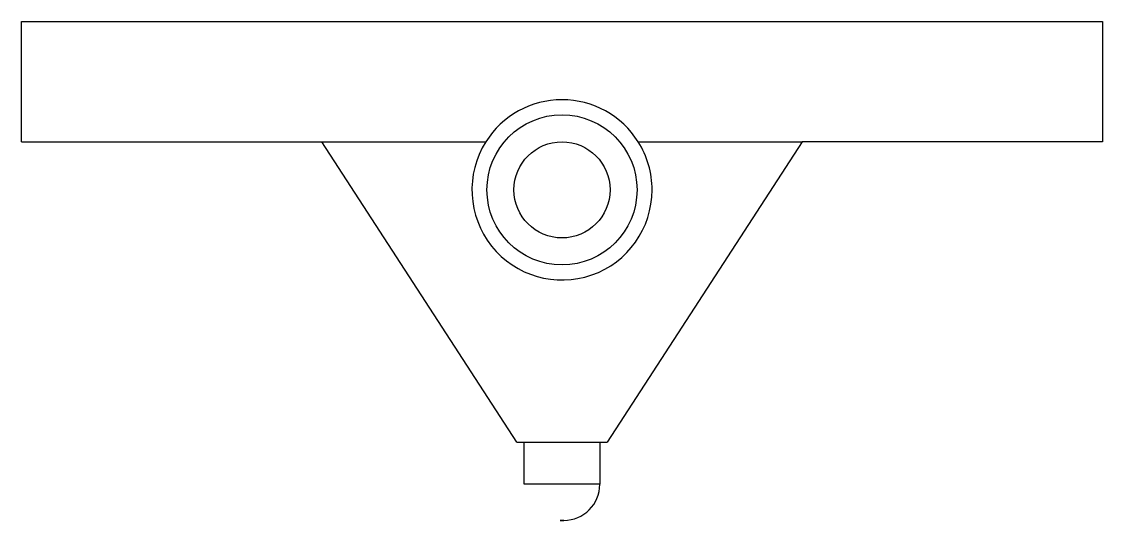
# Model space of a CAD drawing. Extents: x -90 to 90, y -55 to 28.
import ezdxf

# ---------------------------------------------------------------- set-up
doc = ezdxf.new("R2010")
doc.units = 0
doc.layers.get('0').update_dxf_attribs({"linetype": 'continuous'})

# ---------------------------------------------------------------- blocks, each defined once
blk = doc.blocks.new('POCKET007')
at = {"color": 0}
for p, q in [((-90, 28), (90, 28)), ((-90, 8), (-90, 28)), ((90, 28), (90, 8)), ((-90, 8), (-40, 8)), ((-7.5, -42), (-40, 8)), ((-40, 8), (-12.69, 8)), ((40, 8), (7.5, -42)), ((12.69, 8), (40, 8)), ((40, 8), (40, 8)), ((90, 8), (40, 8)), ((-7.5, -42), (7.5, -42)), ((-6.3, -49), (-6.3, -42)), ((6.3, -42), (6.3, -49))]:
    blk.add_line(p, q, dxfattribs=at)
for points in [[(6.3, -49), (6.25, -49), (6.2, -49), (6.15, -49), (6.1, -49), (6.05, -49), (6, -49), (5.95, -49), (5.9, -49), (5.85, -49), (5.8, -49), (5.75, -49), (5.7, -49), (5.65, -49), (5.6, -49), (5.55, -49), (5.5, -49), (5.45, -49), (5.4, -49), (5.35, -49), (5.3, -49), (5.25, -49), (5.2, -49), (5.15, -49), (5.1, -49), (5.05, -49), (5, -49), (4.95, -49), (4.9, -49), (4.85, -49), (4.8, -49), (4.75, -49), (4.7, -49), (4.65, -49), (4.6, -49), (4.55, -49), (4.5, -49), (4.45, -49), (4.4, -49), (4.35, -49), (4.3, -49), (4.25, -49), (4.2, -49), (4.15, -49), (4.1, -49), (4.05, -49), (4, -49), (3.95, -49), (3.9, -49), (3.85, -49), (3.8, -49), (3.75, -49), (3.7, -49), (3.65, -49), (3.6, -49), (3.55, -49), (3.5, -49), (3.45, -49), (3.4, -49), (3.35, -49), (3.3, -49), (3.25, -49), (3.2, -49), (3.15, -49), (3.1, -49), (3.05, -49), (3, -49), (2.95, -49), (2.9, -49), (2.85, -49), (2.8, -49), (2.75, -49), (2.7, -49), (2.65, -49), (2.6, -49), (2.55, -49), (2.5, -49), (2.45, -49), (2.4, -49), (2.35, -49), (2.3, -49), (2.25, -49), (2.2, -49), (2.15, -49), (2.1, -49), (2.05, -49), (2, -49), (1.95, -49), (1.9, -49), (1.85, -49), (1.8, -49), (1.75, -49), (1.7, -49), (1.65, -49), (1.6, -49), (1.55, -49), (1.5, -49), (1.45, -49), (1.4, -49), (1.35, -49), (1.3, -49), (1.25, -49), (1.2, -49), (1.15, -49), (1.1, -49), (1.05, -49), (1, -49), (0.95, -49), (0.9, -49), (0.85, -49), (0.8, -49), (0.75, -49), (0.7, -49), (0.65, -49), (0.6, -49), (0.55, -49), (0.5, -49), (0.45, -49), (0.4, -49), (0.35, -49), (0.3, -49), (0.25, -49), (0.2, -49), (0.15, -49), (0.1, -49), (0.05, -49), (0, -49), (-0.05, -49), (-0.1, -49), (-0.15, -49), (-0.2, -49), (-0.25, -49), (-0.3, -49), (-0.35, -49), (-0.4, -49), (-0.45, -49), (-0.5, -49), (-0.55, -49), (-0.6, -49), (-0.65, -49), (-0.7, -49), (-0.75, -49), (-0.8, -49), (-0.85, -49), (-0.9, -49), (-0.95, -49), (-1, -49), (-1.05, -49), (-1.1, -49), (-1.15, -49), (-1.2, -49), (-1.25, -49), (-1.3, -49), (-1.35, -49), (-1.4, -49), (-1.45, -49), (-1.5, -49), (-1.55, -49), (-1.6, -49), (-1.65, -49), (-1.7, -49), (-1.75, -49), (-1.8, -49), (-1.85, -49), (-1.9, -49), (-1.95, -49), (-2, -49), (-2.05, -49), (-2.1, -49), (-2.15, -49), (-2.2, -49), (-2.25, -49), (-2.3, -49), (-2.35, -49), (-2.4, -49), (-2.45, -49), (-2.5, -49), (-2.55, -49), (-2.6, -49), (-2.65, -49), (-2.7, -49), (-2.75, -49), (-2.8, -49), (-2.85, -49), (-2.9, -49), (-2.95, -49), (-3, -49), (-3.05, -49), (-3.1, -49), (-3.15, -49), (-3.2, -49), (-3.25, -49), (-3.3, -49), (-3.35, -49), (-3.4, -49), (-3.45, -49), (-3.5, -49), (-3.55, -49), (-3.6, -49), (-3.65, -49), (-3.7, -49), (-3.75, -49), (-3.8, -49), (-3.85, -49), (-3.9, -49), (-3.95, -49), (-4, -49), (-4.05, -49), (-4.1, -49), (-4.15, -49), (-4.2, -49), (-4.25, -49), (-4.3, -49), (-4.35, -49), (-4.4, -49), (-4.45, -49), (-4.5, -49), (-4.55, -49), (-4.6, -49), (-4.65, -49), (-4.7, -49), (-4.75, -49), (-4.8, -49), (-4.85, -49), (-4.9, -49), (-4.95, -49), (-5, -49), (-5.05, -49), (-5.1, -49), (-5.15, -49), (-5.2, -49), (-5.25, -49), (-5.3, -49), (-5.35, -49), (-5.4, -49), (-5.45, -49), (-5.5, -49), (-5.55, -49), (-5.6, -49), (-5.65, -49), (-5.7, -49), (-5.75, -49), (-5.8, -49), (-5.85, -49), (-5.9, -49), (-5.95, -49), (-6, -49), (-6.05, -49), (-6.1, -49), (-6.15, -49), (-6.2, -49), (-6.25, -49), (-6.3, -49)], [(0.3, -55), (0.25, -55), (0.2, -55), (0.15, -55), (0.1, -55), (0.05, -55), (0, -55), (-0.05, -55), (-0.1, -55), (-0.15, -55), (-0.2, -55), (-0.25, -55), (-0.3, -55)], [(-0.3, -55), (-0.25, -55), (-0.2, -55), (-0.15, -55), (-0.1, -55), (-0.05, -55), (0, -55), (0.05, -55), (0.1, -55), (0.15, -55), (0.2, -55), (0.25, -55), (0.3, -55)]]:
    blk.add_lwpolyline(points, dxfattribs=at)
for radius in [12.5, 8]:
    blk.add_circle((0, 0), radius, dxfattribs=at)
for centre, radius, start, end in [((0, 0), 15, 32.2309, 147.7691), ((0, 0), 15, 147.7691, 0), ((0, 0), 15, 0, 32.2309), ((0.3, -49), 6, -90, 0)]:
    blk.add_arc(centre, radius, start, end, dxfattribs=at)

msp = doc.modelspace()

# ---------------------------------------------------------------- block references
msp.add_blockref('POCKET007', (0, 0))

doc.saveas('drawing.dxf')
